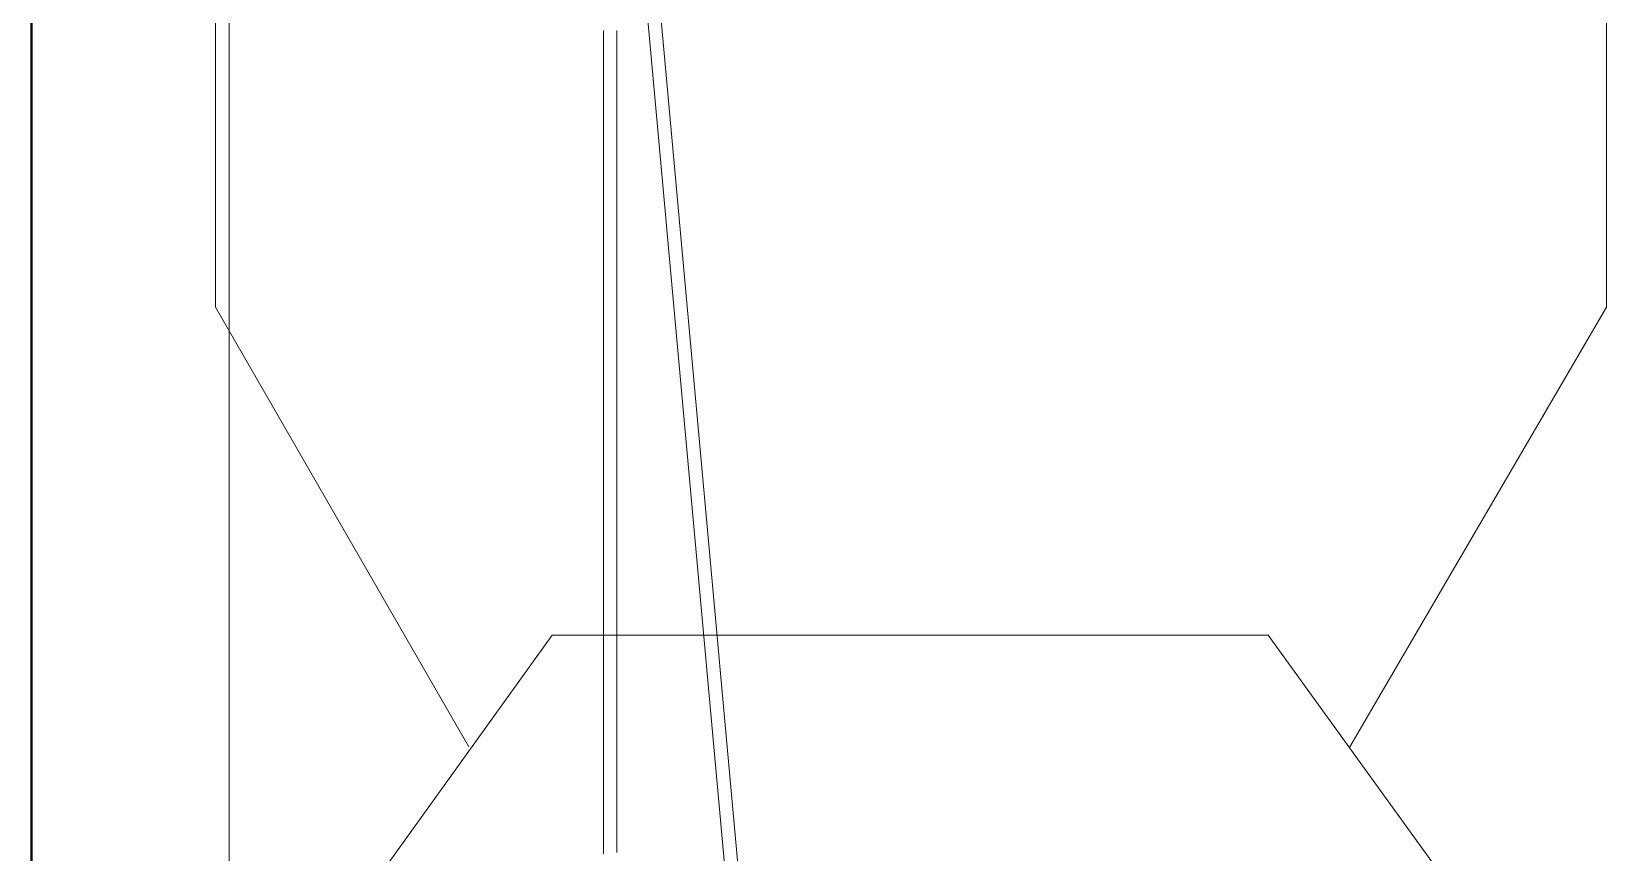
# Model space of a CAD drawing. Extents: x 65572 to 72871, y 30718 to 33858.
# Drawn here: x 66842.891 to 66846.878, y 32303.414 to 32305.492 of the extents above; entities that cross this region are included whole.
import ezdxf

# ---------------------------------------------------------------- set-up
doc = ezdxf.new("R2010")
doc.units = 0
doc.header["$LTSCALE"] = 0.5
doc.header["$MEASUREMENT"] = 0
doc.layers.get('0').update_dxf_attribs({"color": 20, "linetype": 'CONTINUOUS'})
for name, color, linetype, lineweight in [('Framing', 142, 'CONTINUOUS', 13), ('Layout', 154, 'CONTINUOUS', 5), ('Structure', 7, 'CONTINUOUS', 40)]:
    doc.layers.add(name, color=color, linetype=linetype, lineweight=lineweight)

# ---------------------------------------------------------------- blocks, each defined once
blk = doc.blocks.new('12fstg01')
at = {"color": 0, "linetype": 'ByBlock'}
for p, q in [((0.119707, 0.073992), (0.163991, 0.073992)), ((0.163991, 0.073992), (0.187379, 0.060338)), ((0.181428, 0.056002), (0.206338, 0.073992)), ((0.181428, 0.017898), (0.181428, 0.056002)), ((0.206338, 0), (0.181428, 0.017898)), ((0.163991, 0), (0.187379, 0.01347)), ((0.119707, 0), (0.163991, 0))]:
    blk.add_line(p, q, dxfattribs=at)

msp = doc.modelspace()

# ---------------------------------------------------------------- linework, layer by layer
at = {"layer": 'Framing'}
msp.add_line((66843.390623, 32435.914212), (66843.390623, 32239.968035), dxfattribs=at)
at = {"layer": 'Layout', "linetype": 'ByBlock'}
for p, q in [((66845.372352, 32295.757581), (66844.372352, 32306.757581)), ((66844.338271, 32306.755023), (66845.338276, 32295.754969))]:
    msp.add_line(p, q, dxfattribs=at)
at = {"layer": 'Layout', "linetype": 'ByBlock', "flags": 128}
msp.add_lwpolyline([(66844.338271, 32305.494422), (66844.338271, 32305.49114), (66844.338271, 32305.487857), (66844.338271, 32305.484574), (66844.338271, 32305.481291), (66844.338271, 32305.478009), (66844.338271, 32305.474726), (66844.338271, 32305.471443), (66844.338271, 32305.46816), (66844.338271, 32305.464877), (66844.338271, 32305.461595), (66844.338271, 32305.458312), (66844.338271, 32305.455029), (66844.338271, 32305.451746), (66844.338271, 32305.448463), (66844.338271, 32305.445181), (66844.338271, 32305.441898), (66844.338271, 32305.438615), (66844.338271, 32305.435332), (66844.338271, 32305.432049), (66844.338271, 32305.428767), (66844.338271, 32305.425484), (66844.338271, 32305.422201), (66844.338271, 32305.418918), (66844.338271, 32305.415635), (66844.338271, 32305.412353), (66844.338271, 32305.40907), (66844.338271, 32305.405787), (66844.338271, 32305.402504), (66844.338271, 32305.399222), (66844.338271, 32305.395939), (66844.338271, 32305.392656), (66844.338271, 32305.389373), (66844.338271, 32305.38609), (66844.338271, 32305.382808), (66844.338271, 32305.379525), (66844.338271, 32305.376242), (66844.338271, 32305.372959), (66844.338271, 32305.369676), (66844.338271, 32305.366394), (66844.338271, 32305.363111), (66844.338271, 32305.359828), (66844.338271, 32305.356545), (66844.338271, 32305.353262), (66844.338271, 32305.34998), (66844.338271, 32305.346697), (66844.338271, 32305.343414), (66844.338271, 32305.340131), (66844.338271, 32305.336848), (66844.338271, 32305.333566), (66844.338271, 32305.330283), (66844.338271, 32305.327), (66844.338271, 32305.323717), (66844.338271, 32305.320435), (66844.338271, 32305.317152), (66844.338271, 32305.313869), (66844.338271, 32305.310586), (66844.338271, 32305.307303), (66844.338271, 32305.304021), (66844.338271, 32305.300738), (66844.338271, 32305.297455), (66844.338271, 32305.294172), (66844.338271, 32305.290889), (66844.338271, 32305.287607), (66844.338271, 32305.284324), (66844.338271, 32305.281041), (66844.338271, 32305.277758), (66844.338271, 32305.274475), (66844.338271, 32305.271193), (66844.338271, 32305.26791), (66844.338271, 32305.264627), (66844.338271, 32305.261344), (66844.338271, 32305.258062), (66844.338271, 32305.254779), (66844.338271, 32305.251496), (66844.338271, 32305.248213), (66844.338271, 32305.24493), (66844.338271, 32305.241648), (66844.338271, 32305.238365), (66844.338271, 32305.235082), (66844.338271, 32305.231799), (66844.338271, 32305.228516), (66844.338271, 32305.225234), (66844.338271, 32305.221951), (66844.338271, 32305.218668), (66844.338271, 32305.215385), (66844.338271, 32305.212102), (66844.338271, 32305.20882), (66844.338271, 32305.205537), (66844.338271, 32305.202254), (66844.338271, 32305.198971), (66844.338271, 32305.195688), (66844.338271, 32305.192406), (66844.338271, 32305.189123), (66844.338271, 32305.18584), (66844.338271, 32305.182557), (66844.338271, 32305.179275), (66844.338271, 32305.175992), (66844.338271, 32305.172709), (66844.338271, 32305.169426), (66844.338271, 32305.166143), (66844.338271, 32305.162861), (66844.338271, 32305.159578), (66844.338271, 32305.156295), (66844.338271, 32305.153012), (66844.338271, 32305.149729), (66844.338271, 32305.146447), (66844.338271, 32305.143164), (66844.338271, 32305.139881), (66844.338271, 32305.136598), (66844.338271, 32305.133315), (66844.338271, 32305.130033), (66844.338271, 32305.12675), (66844.338271, 32305.123467), (66844.338271, 32305.120184), (66844.338271, 32305.116901), (66844.338271, 32305.113619), (66844.338271, 32305.110336), (66844.338271, 32305.107053), (66844.338271, 32305.10377), (66844.338271, 32305.100488), (66844.338271, 32305.097205), (66844.338271, 32305.093922), (66844.338271, 32305.090639), (66844.338271, 32305.087356), (66844.338271, 32305.084074), (66844.338271, 32305.080791), (66844.338271, 32305.077508), (66844.338271, 32305.074225), (66844.338271, 32305.070942), (66844.338271, 32305.06766), (66844.338271, 32305.064377), (66844.338271, 32305.061094), (66844.338271, 32305.057811), (66844.338271, 32305.054528), (66844.338271, 32305.051246), (66844.338271, 32305.047963), (66844.338271, 32305.04468), (66844.338271, 32305.041397), (66844.338271, 32305.038114), (66844.338271, 32305.034832), (66844.338271, 32305.031549), (66844.338271, 32305.028266), (66844.338271, 32305.024983), (66844.338271, 32305.021701), (66844.338271, 32305.018418), (66844.338271, 32305.015135), (66844.338271, 32305.011852), (66844.338271, 32305.008569), (66844.338271, 32305.005287), (66844.338271, 32305.002004), (66844.338271, 32304.998721), (66844.338271, 32304.995438), (66844.338271, 32304.992155), (66844.338271, 32304.988873), (66844.338271, 32304.98559), (66844.338271, 32304.982307), (66844.338271, 32304.979024), (66844.338271, 32304.975741), (66844.338271, 32304.972459), (66844.338271, 32304.969176), (66844.338271, 32304.965893), (66844.338271, 32304.96261), (66844.338271, 32304.959327), (66844.338271, 32304.956045), (66844.338271, 32304.952762), (66844.338271, 32304.949479), (66844.338271, 32304.946196), (66844.338271, 32304.942914), (66844.338271, 32304.939631), (66844.338271, 32304.936348), (66844.338271, 32304.933065), (66844.338271, 32304.929782), (66844.338271, 32304.9265), (66844.338271, 32304.923217), (66844.338271, 32304.919934), (66844.338271, 32304.916651), (66844.338271, 32304.913368), (66844.338271, 32304.910086), (66844.338271, 32304.906803), (66844.338271, 32304.90352), (66844.338271, 32304.900237), (66844.338271, 32304.896954), (66844.338271, 32304.893672), (66844.338271, 32304.890389), (66844.338271, 32304.887106), (66844.338271, 32304.883823), (66844.338271, 32304.88054), (66844.338271, 32304.877258), (66844.338271, 32304.873975), (66844.338271, 32304.870692), (66844.338271, 32304.867409), (66844.338271, 32304.864127), (66844.338271, 32304.860844), (66844.338271, 32304.857561), (66844.338271, 32304.854278), (66844.338271, 32304.850995), (66844.338271, 32304.847713), (66844.338271, 32304.84443), (66844.338271, 32304.841147), (66844.338271, 32304.837864), (66844.338271, 32304.834581), (66844.338271, 32304.831299), (66844.338271, 32304.828016), (66844.338271, 32304.824733), (66844.338271, 32304.82145), (66844.338271, 32304.818167), (66844.338271, 32304.814885), (66844.338271, 32304.811602), (66844.338271, 32304.808319), (66844.338271, 32304.805036), (66844.338271, 32304.801754), (66844.338271, 32304.798471), (66844.338271, 32304.795188), (66844.338271, 32304.791905), (66844.338271, 32304.788622), (66844.338271, 32304.78534), (66844.338271, 32304.782057), (66844.338271, 32304.778774), (66844.338271, 32304.775491), (66844.338271, 32304.772208), (66844.338271, 32304.768926), (66844.338271, 32304.765643), (66844.338271, 32304.76236), (66844.338271, 32304.759077), (66844.338271, 32304.755794), (66844.338271, 32304.752512), (66844.338271, 32304.749229), (66844.338271, 32304.745946), (66844.338271, 32304.742663), (66844.338271, 32304.73938), (66844.338271, 32304.736098), (66844.338271, 32304.732815), (66844.338271, 32304.729532), (66844.338271, 32304.726249), (66844.338271, 32304.722967), (66844.338271, 32304.719684), (66844.338271, 32304.716401), (66844.338271, 32304.713118), (66844.338271, 32304.709835), (66844.338271, 32304.706553), (66844.338271, 32304.70327), (66844.338271, 32304.699987), (66844.338271, 32304.696704), (66844.338271, 32304.693421), (66844.338271, 32304.690139), (66844.338271, 32304.686856), (66844.338271, 32304.683573), (66844.338271, 32304.68029), (66844.338271, 32304.677007), (66844.338271, 32304.673725), (66844.338271, 32304.670442), (66844.338271, 32304.667159), (66844.338271, 32304.663876), (66844.338271, 32304.660593), (66844.338271, 32304.657311), (66844.338271, 32304.654028), (66844.338271, 32304.650745), (66844.338271, 32304.647462), (66844.338271, 32304.64418), (66844.338271, 32304.640897), (66844.338271, 32304.637614), (66844.338271, 32304.634331), (66844.338271, 32304.631048), (66844.338271, 32304.627766), (66844.338271, 32304.624483), (66844.338271, 32304.6212), (66844.338271, 32304.617917), (66844.338271, 32304.614634), (66844.338271, 32304.611352), (66844.338271, 32304.608069), (66844.338271, 32304.604786), (66844.338271, 32304.601503), (66844.338271, 32304.59822), (66844.338271, 32304.594938), (66844.338271, 32304.591655), (66844.338271, 32304.588372), (66844.338271, 32304.585089), (66844.338271, 32304.581806), (66844.338271, 32304.578524), (66844.338271, 32304.575241), (66844.338271, 32304.571958), (66844.338271, 32304.568675), (66844.338271, 32304.565393), (66844.338271, 32304.56211), (66844.338271, 32304.558827), (66844.338271, 32304.555544), (66844.338271, 32304.552261), (66844.338271, 32304.548979), (66844.338271, 32304.545696), (66844.338271, 32304.542413), (66844.338271, 32304.53913), (66844.338271, 32304.535847), (66844.338271, 32304.532565), (66844.338271, 32304.529282), (66844.338271, 32304.525999), (66844.338271, 32304.522716), (66844.338271, 32304.519433), (66844.338271, 32304.516151), (66844.338271, 32304.512868), (66844.338271, 32304.509585), (66844.338271, 32304.506302), (66844.338271, 32304.503019), (66844.338271, 32304.499737), (66844.338271, 32304.496454), (66844.338271, 32304.493171), (66844.338271, 32304.489888), (66844.338271, 32304.486606), (66844.338271, 32304.483323), (66844.338271, 32304.48004), (66844.338271, 32304.476757), (66844.338271, 32304.473474), (66844.338271, 32304.470192), (66844.338271, 32304.466909), (66844.338271, 32304.463626), (66844.338271, 32304.460343), (66844.338271, 32304.45706), (66844.338271, 32304.453778), (66844.338271, 32304.450495), (66844.338271, 32304.447212), (66844.338271, 32304.443929), (66844.338271, 32304.440646), (66844.338271, 32304.437364), (66844.338271, 32304.434081), (66844.338271, 32304.430798), (66844.338271, 32304.427515), (66844.338271, 32304.424232), (66844.338271, 32304.42095), (66844.338271, 32304.417667), (66844.338271, 32304.414384), (66844.338271, 32304.411101), (66844.338271, 32304.407819), (66844.338271, 32304.404536), (66844.338271, 32304.401253), (66844.338271, 32304.39797), (66844.338271, 32304.394687), (66844.338271, 32304.391405), (66844.338271, 32304.388122), (66844.338271, 32304.384839), (66844.338271, 32304.381556), (66844.338271, 32304.378273), (66844.338271, 32304.374991), (66844.338271, 32304.371708), (66844.338271, 32304.368425), (66844.338271, 32304.365142), (66844.338271, 32304.361859), (66844.338271, 32304.358577), (66844.338271, 32304.355294), (66844.338271, 32304.352011), (66844.338271, 32304.348728), (66844.338271, 32304.345446), (66844.338271, 32304.342163), (66844.338271, 32304.33888), (66844.338271, 32304.335597), (66844.338271, 32304.332314), (66844.338271, 32304.329032), (66844.338271, 32304.325749), (66844.338271, 32304.322466), (66844.338271, 32304.319183), (66844.338271, 32304.3159), (66844.338271, 32304.312618), (66844.338271, 32304.309335), (66844.338271, 32304.306052), (66844.338271, 32304.302769), (66844.338271, 32304.299486), (66844.338271, 32304.296204), (66844.338271, 32304.292921), (66844.338271, 32304.289638), (66844.338271, 32304.286355), (66844.338271, 32304.283072), (66844.338271, 32304.27979), (66844.338271, 32304.276507), (66844.338271, 32304.273224), (66844.338271, 32304.269941), (66844.338271, 32304.266659), (66844.338271, 32304.263376), (66844.338271, 32304.260093), (66844.338271, 32304.25681), (66844.338271, 32304.253527), (66844.338271, 32304.250245), (66844.338271, 32304.246962), (66844.338271, 32304.243679), (66844.338271, 32304.240396), (66844.338271, 32304.237113), (66844.338271, 32304.233831), (66844.338271, 32304.230548), (66844.338271, 32304.227265), (66844.338271, 32304.223982), (66844.338271, 32304.220699), (66844.338271, 32304.217417), (66844.338271, 32304.214134), (66844.338271, 32304.210851), (66844.338271, 32304.207568), (66844.338271, 32304.204285), (66844.338271, 32304.201003), (66844.338271, 32304.19772), (66844.338271, 32304.194437), (66844.338271, 32304.191154), (66844.338271, 32304.187872), (66844.338271, 32304.184589), (66844.338271, 32304.181306), (66844.338271, 32304.178023), (66844.338271, 32304.17474), (66844.338271, 32304.171458), (66844.338271, 32304.168175), (66844.338271, 32304.164892), (66844.338271, 32304.161609), (66844.338271, 32304.158326), (66844.338271, 32304.155044), (66844.338271, 32304.151761), (66844.338271, 32304.148478), (66844.338271, 32304.145195), (66844.338271, 32304.141912), (66844.338271, 32304.13863), (66844.338271, 32304.134807), (66844.338271, 32304.130444), (66844.338271, 32304.126081), (66844.338271, 32304.121718), (66844.338271, 32304.117355), (66844.338271, 32304.112991), (66844.338271, 32304.108628), (66844.338271, 32304.104265), (66844.338271, 32304.099902), (66844.338271, 32304.095539), (66844.338271, 32304.091176), (66844.338271, 32304.086813), (66844.338271, 32304.08245), (66844.338271, 32304.078087), (66844.338271, 32304.073724), (66844.338271, 32304.069361), (66844.338271, 32304.064998), (66844.338271, 32304.060635), (66844.338271, 32304.056272), (66844.338271, 32304.051909), (66844.338271, 32304.047546), (66844.338271, 32304.043183), (66844.338271, 32304.03882), (66844.338271, 32304.034457), (66844.338271, 32304.030093), (66844.338271, 32304.02573), (66844.338271, 32304.021367), (66844.338271, 32304.017004), (66844.338271, 32304.012641), (66844.338271, 32304.008278), (66844.338271, 32304.003915), (66844.338271, 32303.999552), (66844.338271, 32303.995189), (66844.338271, 32303.990826), (66844.338271, 32303.986463), (66844.338271, 32303.9821), (66844.338271, 32303.977737), (66844.338271, 32303.973374), (66844.338271, 32303.969011), (66844.338271, 32303.964648), (66844.338271, 32303.960285), (66844.338271, 32303.955922), (66844.338271, 32303.951559), (66844.338271, 32303.947195), (66844.338271, 32303.942832), (66844.338271, 32303.938469), (66844.338271, 32303.934106), (66844.338271, 32303.929743), (66844.338271, 32303.92538), (66844.338271, 32303.921017), (66844.338271, 32303.916654), (66844.338271, 32303.912291), (66844.338271, 32303.907928), (66844.338271, 32303.903565), (66844.338271, 32303.899202), (66844.338271, 32303.894839), (66844.338271, 32303.890476), (66844.338271, 32303.886113), (66844.338271, 32303.88175), (66844.338271, 32303.877387), (66844.338271, 32303.873024), (66844.338271, 32303.868661), (66844.338271, 32303.864297), (66844.338271, 32303.859934), (66844.338271, 32303.855571), (66844.338271, 32303.851208), (66844.338271, 32303.846845), (66844.338271, 32303.842482), (66844.338271, 32303.838119), (66844.338271, 32303.833756), (66844.338271, 32303.829393), (66844.338271, 32303.82503), (66844.338271, 32303.820667), (66844.338271, 32303.816304), (66844.338271, 32303.811941), (66844.338271, 32303.807578), (66844.338271, 32303.803215), (66844.338271, 32303.798852), (66844.338271, 32303.794489), (66844.338271, 32303.790126), (66844.338271, 32303.785763), (66844.338271, 32303.781399), (66844.338271, 32303.777036), (66844.338271, 32303.772673), (66844.338271, 32303.76831), (66844.338271, 32303.763947), (66844.338271, 32303.759584), (66844.338271, 32303.755221), (66844.338271, 32303.750858), (66844.338271, 32303.746495), (66844.338271, 32303.742132), (66844.338271, 32303.737769), (66844.338271, 32303.733406), (66844.338271, 32303.729043), (66844.338271, 32303.72468), (66844.338271, 32303.720317), (66844.338271, 32303.715954), (66844.338271, 32303.711591), (66844.338271, 32303.707228), (66844.338271, 32303.702864), (66844.338271, 32303.698501), (66844.338271, 32303.694138), (66844.338271, 32303.689775), (66844.338271, 32303.685412), (66844.338271, 32303.681049), (66844.338271, 32303.676686), (66844.338271, 32303.672323), (66844.338271, 32303.66796), (66844.338271, 32303.663597), (66844.338271, 32303.659234), (66844.338271, 32303.654871), (66844.338271, 32303.650508), (66844.338271, 32303.646145), (66844.338271, 32303.641782), (66844.338271, 32303.637419), (66844.338271, 32303.633056), (66844.338271, 32303.628693), (66844.338271, 32303.62433), (66844.338271, 32303.619966), (66844.338271, 32303.615603), (66844.338271, 32303.61124), (66844.338271, 32303.606877), (66844.338271, 32303.602514), (66844.338271, 32303.598151), (66844.338271, 32303.593788), (66844.338271, 32303.589425), (66844.338271, 32303.585062), (66844.338271, 32303.580699), (66844.338271, 32303.576336), (66844.338271, 32303.571973), (66844.338271, 32303.56761), (66844.338271, 32303.563247), (66844.338271, 32303.558884), (66844.338271, 32303.554521), (66844.338271, 32303.550158), (66844.338271, 32303.545795), (66844.338271, 32303.541432), (66844.338271, 32303.537068), (66844.338271, 32303.532705), (66844.338271, 32303.528342), (66844.338271, 32303.523979), (66844.338271, 32303.519616), (66844.338271, 32303.515253), (66844.338271, 32303.51089), (66844.338271, 32303.506527), (66844.338271, 32303.502164), (66844.338271, 32303.497801), (66844.338271, 32303.493438), (66844.338271, 32303.489075), (66844.338271, 32303.484712), (66844.338271, 32303.480349), (66844.338271, 32303.475986), (66844.338271, 32303.471623), (66844.338271, 32303.46726), (66844.338271, 32303.462897), (66844.338271, 32303.458534), (66844.338271, 32303.45417), (66844.338271, 32303.449807), (66844.338271, 32303.445444), (66844.338271, 32303.441081), (66844.338271, 32303.436718), (66844.338271, 32303.432355), (66844.338271, 32303.427992), (66844.338271, 32303.423629), (66844.338271, 32303.419266), (66844.338271, 32303.414903), (66844.338271, 32303.41054)], dxfattribs=at)
at = {"layer": 'Layout', "linetype": 'ByBlock'}
msp.add_lwpolyline([(66844.372352, 32305.494912), (66844.372352, 32305.491924), (66844.372352, 32305.488935), (66844.372352, 32305.485946), (66844.372352, 32305.482957), (66844.372352, 32305.479968), (66844.372352, 32305.476979), (66844.372352, 32305.47399), (66844.372352, 32305.471001), (66844.372352, 32305.468012), (66844.372352, 32305.465024), (66844.372352, 32305.462035), (66844.372352, 32305.459046), (66844.372352, 32305.456057), (66844.372352, 32305.453068), (66844.372352, 32305.450079), (66844.372352, 32305.44709), (66844.372352, 32305.444101), (66844.372352, 32305.441113), (66844.372352, 32305.438124), (66844.372352, 32305.435135), (66844.372352, 32305.432146), (66844.372352, 32305.429157), (66844.372352, 32305.426168), (66844.372352, 32305.423179), (66844.372352, 32305.42019), (66844.372352, 32305.417201), (66844.372352, 32305.414213), (66844.372352, 32305.411224), (66844.372352, 32305.408235), (66844.372352, 32305.405246), (66844.372352, 32305.402257), (66844.372352, 32305.399268), (66844.372352, 32305.396279), (66844.372352, 32305.39329), (66844.372352, 32305.390302), (66844.372352, 32305.387313), (66844.372352, 32305.384324), (66844.372352, 32305.381335), (66844.372352, 32305.378346), (66844.372352, 32305.375357), (66844.372352, 32305.372368), (66844.372352, 32305.369379), (66844.372352, 32305.36639), (66844.372352, 32305.363402), (66844.372352, 32305.360413), (66844.372352, 32305.357424), (66844.372352, 32305.354435), (66844.372352, 32305.351446), (66844.372352, 32305.348457), (66844.372352, 32305.345468), (66844.372352, 32305.342479), (66844.372352, 32305.339491), (66844.372352, 32305.336502), (66844.372352, 32305.333513), (66844.372352, 32305.330524), (66844.372352, 32305.327535), (66844.372352, 32305.324546), (66844.372352, 32305.321557), (66844.372352, 32305.318568), (66844.372352, 32305.315579), (66844.372352, 32305.312591), (66844.372352, 32305.309602), (66844.372352, 32305.306613), (66844.372352, 32305.303624), (66844.372352, 32305.300635), (66844.372352, 32305.297646), (66844.372352, 32305.294657), (66844.372352, 32305.291668), (66844.372352, 32305.28868), (66844.372352, 32305.285691), (66844.372352, 32305.282702), (66844.372352, 32305.279713), (66844.372352, 32305.276724), (66844.372352, 32305.273735), (66844.372352, 32305.270746), (66844.372352, 32305.267757), (66844.372352, 32305.264768), (66844.372352, 32305.26178), (66844.372352, 32305.258791), (66844.372352, 32305.255802), (66844.372352, 32305.252813), (66844.372352, 32305.249824), (66844.372352, 32305.246835), (66844.372352, 32305.243846), (66844.372352, 32305.240857), (66844.372352, 32305.237869), (66844.372352, 32305.23488), (66844.372352, 32305.231891), (66844.372352, 32305.228902), (66844.372352, 32305.225913), (66844.372352, 32305.222924), (66844.372352, 32305.219935), (66844.372352, 32305.216946), (66844.372352, 32305.213957), (66844.372352, 32305.210969), (66844.372352, 32305.20798), (66844.372352, 32305.204991), (66844.372352, 32305.202002), (66844.372352, 32305.199013), (66844.372352, 32305.196024), (66844.372352, 32305.193035), (66844.372352, 32305.190046), (66844.372352, 32305.187057), (66844.372352, 32305.184069), (66844.372352, 32305.18108), (66844.372352, 32305.178091), (66844.372352, 32305.175102), (66844.372352, 32305.172113), (66844.372352, 32305.169124), (66844.372352, 32305.166135), (66844.372352, 32305.163146), (66844.372352, 32305.160158), (66844.372352, 32305.157169), (66844.372352, 32305.15418), (66844.372352, 32305.151191), (66844.372352, 32305.148202), (66844.372352, 32305.145213), (66844.372352, 32305.142224), (66844.372352, 32305.139235), (66844.372352, 32305.136246), (66844.372352, 32305.133258), (66844.372352, 32305.130269), (66844.372352, 32305.12728), (66844.372352, 32305.124291), (66844.372352, 32305.121302), (66844.372352, 32305.118313), (66844.372352, 32305.115324), (66844.372352, 32305.112335), (66844.372352, 32305.109347), (66844.372352, 32305.106358), (66844.372352, 32305.103369), (66844.372352, 32305.10038), (66844.372352, 32305.097391), (66844.372352, 32305.094402), (66844.372352, 32305.091413), (66844.372352, 32305.088424), (66844.372352, 32305.085435), (66844.372352, 32305.082447), (66844.372352, 32305.079458), (66844.372352, 32305.076469), (66844.372352, 32305.07348), (66844.372352, 32305.070491), (66844.372352, 32305.067502), (66844.372352, 32305.064513), (66844.372352, 32305.061524), (66844.372352, 32305.058536), (66844.372352, 32305.055547), (66844.372352, 32305.052558), (66844.372352, 32305.049569), (66844.372352, 32305.04658), (66844.372352, 32305.043591), (66844.372352, 32305.040602), (66844.372352, 32305.037613), (66844.372352, 32305.034624), (66844.372352, 32305.031636), (66844.372352, 32305.028647), (66844.372352, 32305.025658), (66844.372352, 32305.022669), (66844.372352, 32305.01968), (66844.372352, 32305.016691), (66844.372352, 32305.013702), (66844.372352, 32305.010713), (66844.372352, 32305.007725), (66844.372352, 32305.004736), (66844.372352, 32305.001747), (66844.372352, 32304.998758), (66844.372352, 32304.995769), (66844.372352, 32304.99278), (66844.372352, 32304.989791), (66844.372352, 32304.986802), (66844.372352, 32304.983813), (66844.372352, 32304.980825), (66844.372352, 32304.977836), (66844.372352, 32304.974847), (66844.372352, 32304.971858), (66844.372352, 32304.968869), (66844.372352, 32304.96588), (66844.372352, 32304.962891), (66844.372352, 32304.959902), (66844.372352, 32304.956913), (66844.372352, 32304.953925), (66844.372352, 32304.950936), (66844.372352, 32304.947947), (66844.372352, 32304.944958), (66844.372352, 32304.941969), (66844.372352, 32304.93898), (66844.372352, 32304.935991), (66844.372352, 32304.933002), (66844.372352, 32304.930014), (66844.372352, 32304.927025), (66844.372352, 32304.924036), (66844.372352, 32304.921047), (66844.372352, 32304.918016), (66844.372352, 32304.914441), (66844.372352, 32304.910865), (66844.372352, 32304.907289), (66844.372352, 32304.903714), (66844.372352, 32304.900138), (66844.372352, 32304.896563), (66844.372352, 32304.892987), (66844.372352, 32304.889411), (66844.372352, 32304.885836), (66844.372352, 32304.88226), (66844.372352, 32304.878685), (66844.372352, 32304.875109), (66844.372352, 32304.871533), (66844.372352, 32304.867958), (66844.372352, 32304.864382), (66844.372352, 32304.860807), (66844.372352, 32304.857231), (66844.372352, 32304.853655), (66844.372352, 32304.85008), (66844.372352, 32304.846504), (66844.372352, 32304.842929), (66844.372352, 32304.839353), (66844.372352, 32304.835778), (66844.372352, 32304.832202), (66844.372352, 32304.828626), (66844.372352, 32304.825051), (66844.372352, 32304.821475), (66844.372352, 32304.8179), (66844.372352, 32304.814324), (66844.372352, 32304.810748), (66844.372352, 32304.807173), (66844.372352, 32304.803597), (66844.372352, 32304.800022), (66844.372352, 32304.796446), (66844.372352, 32304.79287), (66844.372352, 32304.789295), (66844.372352, 32304.785719), (66844.372352, 32304.782144), (66844.372352, 32304.778568), (66844.372352, 32304.774992), (66844.372352, 32304.771417), (66844.372352, 32304.767841), (66844.372352, 32304.764266), (66844.372352, 32304.76069), (66844.372352, 32304.757115), (66844.372352, 32304.753539), (66844.372352, 32304.749963), (66844.372352, 32304.746388), (66844.372352, 32304.742812), (66844.372352, 32304.739237), (66844.372352, 32304.735661), (66844.372352, 32304.732085), (66844.372352, 32304.72851), (66844.372352, 32304.724934), (66844.372352, 32304.721359), (66844.372352, 32304.717783), (66844.372352, 32304.714207), (66844.372352, 32304.710632), (66844.372352, 32304.707056), (66844.372352, 32304.703481), (66844.372352, 32304.699905), (66844.372352, 32304.696329), (66844.372352, 32304.692754), (66844.372352, 32304.689178), (66844.372352, 32304.685603), (66844.372352, 32304.682027), (66844.372352, 32304.678452), (66844.372352, 32304.674876), (66844.372352, 32304.6713), (66844.372352, 32304.667725), (66844.372352, 32304.664149), (66844.372352, 32304.660574), (66844.372352, 32304.656998), (66844.372352, 32304.653422), (66844.372352, 32304.649847), (66844.372352, 32304.646271), (66844.372352, 32304.642696), (66844.372352, 32304.63912), (66844.372352, 32304.635544), (66844.372352, 32304.631969), (66844.372352, 32304.628393), (66844.372352, 32304.624818), (66844.372352, 32304.621242), (66844.372352, 32304.617666), (66844.372352, 32304.614091), (66844.372352, 32304.610515), (66844.372352, 32304.60694), (66844.372352, 32304.603364), (66844.372352, 32304.599789), (66844.372352, 32304.596213), (66844.372352, 32304.592637), (66844.372352, 32304.589062), (66844.372352, 32304.585486), (66844.372352, 32304.581911), (66844.372352, 32304.578335), (66844.372352, 32304.574759), (66844.372352, 32304.571184), (66844.372352, 32304.567608), (66844.372352, 32304.564033), (66844.372352, 32304.560457), (66844.372352, 32304.556881), (66844.372352, 32304.553306), (66844.372352, 32304.54973), (66844.372352, 32304.546155), (66844.372352, 32304.542579), (66844.372352, 32304.539003), (66844.372352, 32304.535428), (66844.372352, 32304.531852), (66844.372352, 32304.528277), (66844.372352, 32304.524701), (66844.372352, 32304.521126), (66844.372352, 32304.51755), (66844.372352, 32304.513974), (66844.372352, 32304.510399), (66844.372352, 32304.506823), (66844.372352, 32304.503248), (66844.372352, 32304.499672), (66844.372352, 32304.496096), (66844.372352, 32304.492521), (66844.372352, 32304.488945), (66844.372352, 32304.48537), (66844.372352, 32304.481794), (66844.372352, 32304.478218), (66844.372352, 32304.474643), (66844.372352, 32304.471067), (66844.372352, 32304.467492), (66844.372352, 32304.463916), (66844.372352, 32304.46034), (66844.372352, 32304.456765), (66844.372352, 32304.453189), (66844.372352, 32304.449614), (66844.372352, 32304.446038), (66844.372352, 32304.442463), (66844.372352, 32304.438887), (66844.372352, 32304.435311), (66844.372352, 32304.431736), (66844.372352, 32304.42816), (66844.372352, 32304.424585), (66844.372352, 32304.421009), (66844.372352, 32304.417433), (66844.372352, 32304.413858), (66844.372352, 32304.410282), (66844.372352, 32304.406707), (66844.372352, 32304.403131), (66844.372352, 32304.399555), (66844.372352, 32304.39598), (66844.372352, 32304.392404), (66844.372352, 32304.388829), (66844.372352, 32304.385253), (66844.372352, 32304.381677), (66844.372352, 32304.378102), (66844.372352, 32304.374526), (66844.372352, 32304.370951), (66844.372352, 32304.367375), (66844.372352, 32304.3638), (66844.372352, 32304.360224), (66844.372352, 32304.356648), (66844.372352, 32304.353073), (66844.372352, 32304.349497), (66844.372352, 32304.345922), (66844.372352, 32304.342346), (66844.372352, 32304.33877), (66844.372352, 32304.335195), (66844.372352, 32304.331619), (66844.372352, 32304.328044), (66844.372352, 32304.324468), (66844.372352, 32304.320892), (66844.372352, 32304.317317), (66844.372352, 32304.313741), (66844.372352, 32304.310166), (66844.372352, 32304.30659), (66844.372352, 32304.303014), (66844.372352, 32304.299439), (66844.372352, 32304.295863), (66844.372352, 32304.292288), (66844.372352, 32304.288712), (66844.372352, 32304.285137), (66844.372352, 32304.281561), (66844.372352, 32304.277985), (66844.372352, 32304.27441), (66844.372352, 32304.270834), (66844.372352, 32304.267259), (66844.372352, 32304.263683), (66844.372352, 32304.260107), (66844.372352, 32304.256532), (66844.372352, 32304.252956), (66844.372352, 32304.249381), (66844.372352, 32304.245805), (66844.372352, 32304.242229), (66844.372352, 32304.238654), (66844.372352, 32304.235078), (66844.372352, 32304.231503), (66844.372352, 32304.227927), (66844.372352, 32304.224351), (66844.372352, 32304.220776), (66844.372352, 32304.2172), (66844.372352, 32304.213625), (66844.372352, 32304.210049), (66844.372352, 32304.206474), (66844.372352, 32304.202898), (66844.372352, 32304.199322), (66844.372352, 32304.195747), (66844.372352, 32304.192171), (66844.372352, 32304.188596), (66844.372352, 32304.18502), (66844.372352, 32304.181444), (66844.372352, 32304.177869), (66844.372352, 32304.174293), (66844.372352, 32304.170718), (66844.372352, 32304.167142), (66844.372352, 32304.163566), (66844.372352, 32304.159991), (66844.372352, 32304.156415), (66844.372352, 32304.15284), (66844.372352, 32304.149264), (66844.372352, 32304.145688), (66844.372352, 32304.142113), (66844.372352, 32304.138383), (66844.372352, 32304.134265), (66844.372352, 32304.130148), (66844.372352, 32304.126031), (66844.372352, 32304.121913), (66844.372352, 32304.117796), (66844.372352, 32304.113679), (66844.372352, 32304.109561), (66844.372352, 32304.105444), (66844.372352, 32304.101327), (66844.372352, 32304.097209), (66844.372352, 32304.093092), (66844.372352, 32304.088975), (66844.372352, 32304.084857), (66844.372352, 32304.08074), (66844.372352, 32304.076623), (66844.372352, 32304.072505), (66844.372352, 32304.068388), (66844.372352, 32304.064271), (66844.372352, 32304.060153), (66844.372352, 32304.056036), (66844.372352, 32304.051919), (66844.372352, 32304.047801), (66844.372352, 32304.043684), (66844.372352, 32304.039567), (66844.372352, 32304.035449), (66844.372352, 32304.031332), (66844.372352, 32304.027215), (66844.372352, 32304.023097), (66844.372352, 32304.01898), (66844.372352, 32304.014863), (66844.372352, 32304.010745), (66844.372352, 32304.006628), (66844.372352, 32304.002511), (66844.372352, 32303.998393), (66844.372352, 32303.994276), (66844.372352, 32303.990159), (66844.372352, 32303.986041), (66844.372352, 32303.981924), (66844.372352, 32303.977807), (66844.372352, 32303.973689), (66844.372352, 32303.969572), (66844.372352, 32303.965455), (66844.372352, 32303.961337), (66844.372352, 32303.95722), (66844.372352, 32303.953103), (66844.372352, 32303.948985), (66844.372352, 32303.944868), (66844.372352, 32303.940751), (66844.372352, 32303.936633), (66844.372352, 32303.932516), (66844.372352, 32303.928399), (66844.372352, 32303.924281), (66844.372352, 32303.920164), (66844.372352, 32303.916047), (66844.372352, 32303.911929), (66844.372352, 32303.907812), (66844.372352, 32303.903695), (66844.372352, 32303.899577), (66844.372352, 32303.89546), (66844.372352, 32303.891343), (66844.372352, 32303.887225), (66844.372352, 32303.883108), (66844.372352, 32303.878991), (66844.372352, 32303.874873), (66844.372352, 32303.870756), (66844.372352, 32303.866639), (66844.372352, 32303.862521), (66844.372352, 32303.858404), (66844.372352, 32303.854287), (66844.372352, 32303.850169), (66844.372352, 32303.846052), (66844.372352, 32303.841935), (66844.372352, 32303.837817), (66844.372352, 32303.8337), (66844.372352, 32303.829583), (66844.372352, 32303.825465), (66844.372352, 32303.821348), (66844.372352, 32303.817231), (66844.372352, 32303.813113), (66844.372352, 32303.808996), (66844.372352, 32303.804879), (66844.372352, 32303.800761), (66844.372352, 32303.796644), (66844.372352, 32303.792527), (66844.372352, 32303.788409), (66844.372352, 32303.784292), (66844.372352, 32303.780175), (66844.372352, 32303.776057), (66844.372352, 32303.77194), (66844.372352, 32303.767823), (66844.372352, 32303.763705), (66844.372352, 32303.759588), (66844.372352, 32303.755471), (66844.372352, 32303.751353), (66844.372352, 32303.747236), (66844.372352, 32303.743119), (66844.372352, 32303.739001), (66844.372352, 32303.734884), (66844.372352, 32303.730767), (66844.372352, 32303.726649), (66844.372352, 32303.722532), (66844.372352, 32303.718415), (66844.372352, 32303.714297), (66844.372352, 32303.71018), (66844.372352, 32303.706063), (66844.372352, 32303.701945), (66844.372352, 32303.697828), (66844.372352, 32303.693711), (66844.372352, 32303.689593), (66844.372352, 32303.685476), (66844.372352, 32303.681359), (66844.372352, 32303.677241), (66844.372352, 32303.673124), (66844.372352, 32303.669007), (66844.372352, 32303.664889), (66844.372352, 32303.660772), (66844.372352, 32303.656655), (66844.372352, 32303.652537), (66844.372352, 32303.64842), (66844.372352, 32303.644303), (66844.372352, 32303.640185), (66844.372352, 32303.636068), (66844.372352, 32303.631951), (66844.372352, 32303.627833), (66844.372352, 32303.623716), (66844.372352, 32303.619599), (66844.372352, 32303.615481), (66844.372352, 32303.611364), (66844.372352, 32303.607247), (66844.372352, 32303.603129), (66844.372352, 32303.599012), (66844.372352, 32303.594895), (66844.372352, 32303.590777), (66844.372352, 32303.58666), (66844.372352, 32303.582543), (66844.372352, 32303.578425), (66844.372352, 32303.574308), (66844.372352, 32303.570191), (66844.372352, 32303.566073), (66844.372352, 32303.561956), (66844.372352, 32303.557839), (66844.372352, 32303.553721), (66844.372352, 32303.549604), (66844.372352, 32303.545487), (66844.372352, 32303.541369), (66844.372352, 32303.537252), (66844.372352, 32303.533135), (66844.372352, 32303.529017), (66844.372352, 32303.5249), (66844.372352, 32303.520783), (66844.372352, 32303.516665), (66844.372352, 32303.512548), (66844.372352, 32303.508431), (66844.372352, 32303.504313), (66844.372352, 32303.500196), (66844.372352, 32303.496079), (66844.372352, 32303.491961), (66844.372352, 32303.487844), (66844.372352, 32303.483727), (66844.372352, 32303.479609), (66844.372352, 32303.475492), (66844.372352, 32303.471375), (66844.372352, 32303.467257), (66844.372352, 32303.46314), (66844.372352, 32303.459023), (66844.372352, 32303.454905), (66844.372352, 32303.450788), (66844.372352, 32303.446671), (66844.372352, 32303.442553), (66844.372352, 32303.438436), (66844.372352, 32303.434318), (66844.372352, 32303.430201), (66844.372352, 32303.426084), (66844.372352, 32303.421966), (66844.372352, 32303.417849), (66844.372352, 32303.413732)], dxfattribs=at)
at = {"layer": 'Structure'}
msp.add_line((66842.890623, 32459.039741), (66842.890623, 32213.10795), dxfattribs=at)

# ---------------------------------------------------------------- block references
at = {"layer": 'Layout', "linetype": 'ByBlock', "xscale": 47.58705652932135, "yscale": 47.58705652932135, "zscale": 47.58705652932135, "rotation": 270}
msp.add_blockref('12fstg01', (66843.356537, 32312.598027), dxfattribs=at)

doc.saveas('drawing.dxf')
